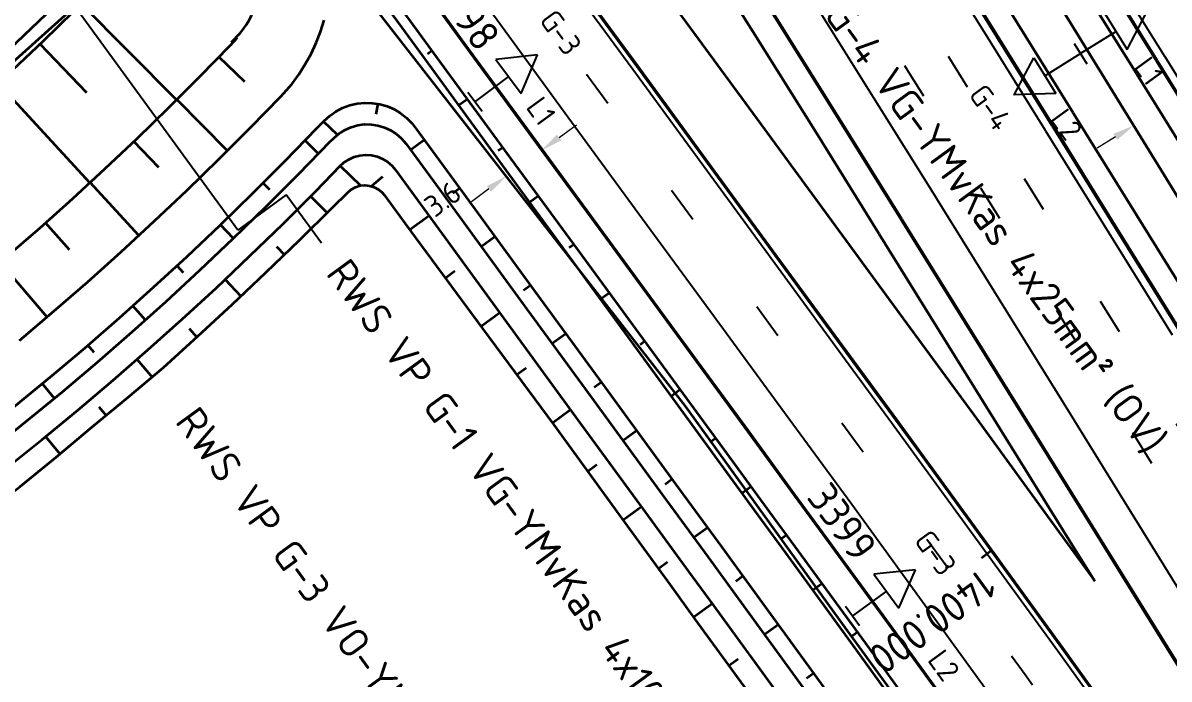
# Model space of a CAD drawing. Header units: metres. Extents: x 134219 to 139080, y 438661 to 444352.
# Drawn here: x 135590 to 135685.5, y 442730.4 to 442785 of the extents above; entities that cross this region are included whole.
import ezdxf
from ezdxf.enums import TextEntityAlignment as Align

# ---------------------------------------------------------------- set-up
doc = ezdxf.new("R2010")
doc.units = ezdxf.units.M
doc.linetypes.add('13strp', pattern=[4, 1, -3])
doc.linetypes.add('39strp', pattern=[12, 3, -9])
doc.layers.get('DEFPOINTS').update_dxf_attribs({"color": 193})
for name, color, linetype, lineweight in [('N-WE-KL-ET_LS_OV_ARMATUUR-S', 7, 'Continuous', 25), ('N-WE-KL-ET_LS_OV_ARMATUUR-T18', 1, 'Continuous', 25), ('N-WE-KL-ET_LS_OV_KABEL-G', 10, 'KL-LS-OV-N', 35), ('N-WE-KL-ET_LS_OV_KABEL-M', 7, 'Continuous', 18), ('N-WE-KL-ET_LS_OV_KABEL-T25', 7, 'Continuous', 25), ('Utd-geleiderail-nw', 8, 'glm a2ee v014$0$f2m40080', 35), ('Utd-ondergr-nw', 8, '13strp', 35)]:
    doc.layers.add(name, color=color, linetype=linetype, lineweight=lineweight)
doc.layers.add('N-WE-KL-ET_LS_OV_ARMATUUR-T25', color=2, linetype='Continuous')
doc.layers.add('Utd-weg-nw', color=8, linetype='Continuous')
doc.styles.add('alm a2ee v011$0$rtw_iso', font='NLCS-ISO.ttf')
doc.styles.add('ISO18', font='NLCS-ISO.ttf')
doc.styles.add('ISO25', font='NLCS-ISO.ttf')
doc.styles.add('NLCS-ISO', font='NLCS-ISO.ttf')
doc.styles.add('NLCS_18', font='NLCS-ISO.ttf', dxfattribs={"height": 1.8})
doc.styles.add('NLCS_25', font='NLCS-ISO.ttf', dxfattribs={"height": 2.5})
doc.linetypes.add('glm a2ee v014$0$f2m40080', pattern='A,2,-1,[160,RTW.shx,S=0.5,R=0,X=0,Y=0],-1', length=4)
doc.linetypes.add('KL-LS-OV-N', pattern='A,4,-1,[103,NLCS.SHX,S=0.75,R=0,X=0,Y=0],-1,4,-1.5,["0V",Standard,S=1,R=0,X=0,Y=-0.5],-3', length=14.5)
doc.dimstyles.new('NLCS_t18_pijl_Dimension_l3_h1', dxfattribs={"dimtxt": 1.8, "dimasz": 1.8, "dimexe": 2, "dimexo": 2, "dimgap": 0.7, "dimtad": 1, "dimdec": 1, "dimzin": 0, "dimdsep": 46, "dimtxsty": 'NLCS_18', "dimcen": 2.5, "dimdle": 2, "dimclrd": 256, "dimclre": 256, "dimclrt": 256, "dimadec": 1, "dimazin": 0, "dimtfac": 1, "dimtdec": 1, "dimtofl": 0, "dimtmove": 1, "dimatfit": 0, "dimfxl": 0, "dimtolj": 1, "dimtzin": 0, "dimlwd": 18, "dimlwe": 18, "dimarcsym": 0})

# ---------------------------------------------------------------- blocks, each defined once
blk = doc.blocks.new('SKL-ET_OV_ARMATUUR_HD_NATRIUM_1x250W-SO (3)')
for p, q in [((6.493, 0), (3.493, 1.757)), ((3.493, -1.757), (6.493, 0))]:
    blk.add_line(p, q)
for points in [[(0, 1), (0, -1)], [(3.493, 1.757), (3.493, -1.757)], [(3.493, 0), (0, 0)]]:
    blk.add_lwpolyline(points)
at = {"layer": 'N-WE-KL-ET_LS_OV_ARMATUUR-T18', "style": 'ISO18', "flags": 1}
for tag, p in [('TYPE_ARMATUUR', (3.075, -6.821)), ('VERMOGEN_LAMP', (3.075, -10.606)), ('SPIEGELSTAND', (3.075, -14.39)), ('HOOGTE_LICHTMAST', (3.075, -18.175)), ('UITLEGGERHOEK', (3.075, -21.959)), ('TYPE_LICHTMAST', (3.075, -25.744)), ('BOTSVRIENDELIJK', (3.075, -29.528)), ('POSITIE_LICHTMAST', (3.075, -33.313)), ('KABELAANSLUITNG', (3.075, -37.097)), ('VOEDINGSPUNT', (3.075, -44.666))]:
    blk.add_attdef(tag, p, '', height=1.8, dxfattribs=at)
at = {"layer": 'N-WE-KL-ET_LS_OV_ARMATUUR-T18', "style": 'ISO18'}
for tag, p in [('FASE-AANSLUITING_1', (3.075, -40.882)), ('GROEPSNUMMER', (3.075, -48.451))]:
    blk.add_attdef(tag, p, '', height=1.8, dxfattribs=at)
at = {"layer": 'N-WE-KL-ET_LS_OV_ARMATUUR-T25', "style": 'ISO25'}
for tag, p in [('MASTNUMMER', (3.075, 7.391)), ('TYPE_SYMBOOL', (3.075, 3.606))]:
    blk.add_attdef(tag, p, '', height=2.5, dxfattribs=at)
blk = doc.blocks.new('SKL-ET_OV_ARMATUUR_HD_NATRIUM_2x250W-SO (1)')
for points in [[(-3.493, -1.757), (-6.493, 0), (-3.493, 1.757)], [(-3.493, 1.757), (-3.493, -1.757)], [(0, 1), (0, -1)], [(3.493, -1.757), (6.493, 0), (3.493, 1.757)], [(3.493, 1.757), (3.493, -1.757)], [(-3.493, 0), (0, 0)], [(3.493, 0), (0, 0)]]:
    blk.add_lwpolyline(points)
at = {"layer": 'N-WE-KL-ET_LS_OV_ARMATUUR-T18', "style": 'NLCS-ISO', "flags": 1}
for tag, p in [('TYPE_ARMATUUR', (3.075, -6.821)), ('VERMOGEN_LAMP', (3.075, -10.606)), ('SPIEGELSTAND', (3.075, -14.39)), ('HOOGTE_LICHTMAST', (3.075, -18.175)), ('UITLEGGERHOEK', (3.075, -21.959)), ('TYPE_LICHTMAST', (3.075, -25.744)), ('BOTSVRIENDELIJK', (3.075, -29.528)), ('POSITIE_LICHTMAST', (3.075, -33.313)), ('KABELAANSLUITNG', (3.075, -37.097)), ('VOEDINGSPUNT', (3.075, -48.451))]:
    blk.add_attdef(tag, p, '', height=1.8, dxfattribs=at)
at = {"layer": 'N-WE-KL-ET_LS_OV_ARMATUUR-T18', "style": 'NLCS-ISO'}
for tag, p in [('FASE-AANSLUITING_1', (3.075, -40.882)), ('FASE-AANSLUITING_2', (3.075, -44.666)), ('GROEPSNUMMER', (3.075, -52.235))]:
    blk.add_attdef(tag, p, '', height=1.8, dxfattribs=at)
at = {"layer": 'N-WE-KL-ET_LS_OV_ARMATUUR-T25', "style": 'NLCS-ISO'}
for tag, p in [('MASTNUMMER', (3.075, 7.391)), ('TYPE_SYMBOOL', (3.075, 3.606))]:
    blk.add_attdef(tag, p, '', height=2.5, dxfattribs=at)
blk = doc.blocks.new('*D461')
at = {"layer": 'DEFPOINTS', "color": 0, "transparency": 16777216}
for p in [(135686.298, 442778.855), (135682.514, 442776.506), (135682.514, 442776.506)]:
    blk.add_point(p, dxfattribs=at)
at = {"layer": 'N-WE-KL-ET_LS_OV_KABEL-M', "lineweight": 18, "transparency": 16777216}
for p, q in [((135686.298, 442778.855), (135685.243, 442780.554)), ((135682.514, 442776.506), (135681.459, 442778.205))]:
    blk.add_line(p, q, dxfattribs=at)
at = {"layer": 'N-WE-KL-ET_LS_OV_KABEL-M', "linetype": 'Continuous', "lineweight": 18, "transparency": 16777216}
for p, q in [((135687.828, 442779.805), (135689.357, 442780.754)), ((135680.985, 442775.556), (135679.456, 442774.607))]:
    blk.add_line(p, q, dxfattribs=at)
at = {"layer": 'N-WE-KL-ET_LS_OV_KABEL-M', "transparency": 16777216}
for points in [[(135687.669, 442780.06), (135687.986, 442779.55), (135686.298, 442778.855)], [(135680.827, 442775.811), (135681.143, 442775.301), (135682.514, 442776.506)]]:
    blk.add_solid(points, dxfattribs=at)
at = {"layer": 'N-WE-KL-ET_LS_OV_KABEL-M', "transparency": 16777216, "insert": (135690.116, 442783.109), "char_height": 1.8, "attachment_point": 5, "rotation": 31.83626, "style": 'NLCS_18'}
blk.add_mtext('\\A1;4.5', dxfattribs=at)
blk = doc.blocks.new('*D492')
at = {"layer": 'DEFPOINTS', "color": 0, "transparency": 16777216}
for p in [(135633.176, 442774.438), (135630.241, 442772.287), (135630.241, 442772.287)]:
    blk.add_point(p, dxfattribs=at)
at = {"layer": 'N-WE-KL-ET_LS_OV_KABEL-M', "linetype": 'Continuous', "lineweight": 18, "transparency": 16777216}
for p, q in [((135634.628, 442775.502), (135636.08, 442776.566)), ((135628.789, 442771.223), (135627.337, 442770.159))]:
    blk.add_line(p, q, dxfattribs=at)
at = {"layer": 'N-WE-KL-ET_LS_OV_KABEL-M', "lineweight": 18, "transparency": 16777216}
for p, q in [((135633.176, 442774.438), (135634.359, 442772.825)), ((135630.241, 442772.287), (135631.423, 442770.674))]:
    blk.add_line(p, q, dxfattribs=at)
at = {"layer": 'N-WE-KL-ET_LS_OV_KABEL-M', "transparency": 16777216}
for points in [[(135634.451, 442775.744), (135634.806, 442775.26), (135633.176, 442774.438)], [(135628.612, 442771.465), (135628.966, 442770.981), (135630.241, 442772.287)]]:
    blk.add_solid(points, dxfattribs=at)
at = {"layer": 'N-WE-KL-ET_LS_OV_KABEL-M', "transparency": 16777216, "insert": (135624.936, 442770.383), "char_height": 1.8, "attachment_point": 5, "rotation": 36.23587, "style": 'NLCS_18'}
blk.add_mtext('\\A1;3.6', dxfattribs=at)

msp = doc.modelspace()

# ---------------------------------------------------------------- linework, layer by layer
at = {"layer": 'N-WE-KL-ET_LS_OV_KABEL-G', "elevation": 1.814, "flags": 128}
msp.add_lwpolyline([(135028.791, 443628.212), (135029.429, 443628.499), (135031.215, 443626.78), (135031.77, 443626.036), (135031.717, 443624.461), (135052.283, 443604.284), (135079.826, 443576.697), (135079.681, 443576.86), (135107.02, 443546.266), (135128.475, 443521.399), (135135.828, 443512.885), (135160.14, 443483.986), (135177.303, 443462.483), (135198.671, 443435.935), (135200.352, 443433.581), (135206.963, 443425.677), (135215.588, 443414.756), (135229.59, 443396.504), (135246.512, 443374.993), (135246.49, 443375.006), (135294.884, 443312.895), (135333.287, 443263.089), (135371.731, 443213.181), (135406.65, 443167.972), (135427.92, 443140.404), (135453.984, 443108.378), (135454.935, 443105.985), (135457.196, 443102.601), (135480.28, 443072.391), (135496.144, 443052.166), (135531.445, 443005.868), (135550.731, 442980.132), (135566.747, 442957.086), (135582.351, 442934.835), (135591.75, 442921.241), (135600.66, 442908.466), (135623.1, 442873.097), (135810.94, 442567.72), (135811.574, 442566.242), (135890.003, 442440.492), (135917.509, 442397.788), (135918.361, 442396.368), (135921.308, 442391.573), (135924.118, 442387.088), (135993.388, 442276.103), (135998.088, 442268.147), (136009.985, 442249.338), (136029.664, 442217.436), (136035.64, 442207.918), (136051.526, 442183.815), (136063.882, 442163.962), (136083.422, 442134.873), (136087.677, 442128.392), (136098.452, 442110.211), (136094.165, 442107.281)], dxfattribs=at)
at = {"layer": 'N-WE-KL-ET_LS_OV_KABEL-G', "flags": 128}
for points in [[(135920.157, 442341.164), (135919.194, 442340.329), (135890.909, 442385.27), (135864.109, 442426.729), (135835.316, 442471.352), (135806.934, 442516.016), (135778.886, 442560.215), (135749.465, 442604.311), (135688.973, 442692.846), (135658.234, 442735.004), (135645.163, 442753.132), (135616.198, 442790.312), (135569.704, 442852.51), (135568.725, 442853.962), (135568.716, 442853.961), (135556.529, 442870.335), (135541.937, 442887.769), (135535.962, 442894.272), (135510.855, 442922.282), (135499.678, 442932.516), (135460.259, 442969.032), (135441.803, 442984.21), (135434.997, 442989.225), (135424.998, 442995.685), (135418.788, 442999.033), (135417.786, 442999.509), (135418.176, 442999.508), (135411.424, 443000.81), (135410.522, 442999.013), (135409.699, 442997.386), (135406.459, 442999.389), (135411.355, 443008.29), (135374.572, 443035.916), (135373.932, 443035.524), (135373.15, 443035.541)], [(135634.52, 442843.398), (135635.531, 442841.845), (135626.051, 442825.404), (135618.228, 442814.383), (135600.055, 442793.253), (135600, 442792.832), (135599.983, 442792.822), (135598.819, 442790.489), (135577.46, 442771.35)]]:
    msp.add_lwpolyline(points, dxfattribs=at)
at = {"layer": 'N-WE-KL-ET_LS_OV_KABEL-T25'}
for p, q in [((135607.855, 442767.799), (135594.288, 442786.428)), ((135611.897, 442770.743), (135607.855, 442767.799)), ((135614.841, 442766.701), (135611.897, 442770.743))]:
    msp.add_line(p, q, dxfattribs=at)
at = {"layer": 'Utd-geleiderail-nw', "linetype": 'Continuous', "flags": 128}
for points in [[(135584.337, 442931.64), (135589.982, 442923.377), (135595.607, 442915.099), (135601.212, 442906.808), (135606.795, 442898.503), (135612.358, 442890.183), (135617.9, 442881.85), (135623.421, 442873.503), (135628.921, 442865.142), (135634.401, 442856.768), (135639.859, 442848.38), (135645.296, 442839.978), (135650.713, 442831.563), (135656.108, 442823.134), (135657.013, 442821.712), (135661.482, 442814.691), (135666.835, 442806.236), (135672.167, 442797.766), (135677.478, 442789.284), (135682.733, 442780.844), (135682.767, 442780.788), (135688.042, 442772.293)], [(135579.222, 442928.136), (135584.859, 442919.885), (135590.475, 442911.621), (135596.071, 442903.342), (135601.646, 442895.05), (135607.2, 442886.743), (135612.733, 442878.423), (135618.246, 442870.089), (135623.737, 442861.741), (135629.208, 442853.38), (135634.658, 442845.005), (135640.087, 442836.616), (135645.495, 442828.213), (135650.882, 442819.798), (135651.782, 442818.383), (135656.248, 442811.368), (135661.593, 442802.926), (135666.916, 442794.47), (135672.219, 442786.001), (135677.468, 442777.57), (135677.5, 442777.518), (135682.775, 442769.022), (135688.05, 442760.527)], [(135588.129, 442782.205), (135590.661, 442784.603), (135593.159, 442787.035)]]:
    msp.add_lwpolyline(points, dxfattribs=at)
at = {"layer": 'Utd-ondergr-nw', "color": 7, "linetype": 'Continuous'}
msp.add_line((135670.637, 442741.08), (135669.829, 442740.492), dxfattribs=at)
at = {"layer": 'Utd-ondergr-nw', "linetype": 'Continuous', "flags": 128}
for points in [[(135641.272, 442849.838), (135641.52, 442849.457), (135646.96, 442841.052), (135652.379, 442832.632), (135657.777, 442824.199), (135663.154, 442815.752), (135668.51, 442807.293), (135673.844, 442798.819), (135679.157, 442790.333), (135684.416, 442781.887), (135684.45, 442781.833), (135689.724, 442773.337)], [(135641.309, 442849.909), (135641.579, 442849.496), (135647.019, 442841.09), (135652.438, 442832.67), (135657.836, 442824.237), (135663.213, 442815.79), (135668.569, 442807.33), (135673.903, 442798.856), (135679.217, 442790.37), (135684.475, 442781.924), (135684.509, 442781.87), (135689.784, 442773.374)], [(135635.701, 442839.62), (135638.365, 442835.504), (135643.77, 442827.106), (135649.154, 442818.695), (135654.517, 442810.27), (135659.859, 442801.831), (135665.18, 442793.38), (135670.48, 442784.915), (135675.725, 442776.491), (135675.759, 442776.437), (135681.033, 442767.941), (135686.308, 442759.445)], [(135635.74, 442839.688), (135638.423, 442835.542), (135643.829, 442827.144), (135649.213, 442818.732), (135654.576, 442810.307), (135659.918, 442801.869), (135665.239, 442793.417), (135670.539, 442784.952), (135675.784, 442776.528), (135675.818, 442776.474), (135681.093, 442767.978), (135686.368, 442759.482)], [(135627.066, 442825.676), (135631.298, 442819.101), (135636.662, 442810.721), (135642.005, 442802.327), (135647.328, 442793.92), (135652.629, 442785.5), (135657.909, 442777.066), (135663.135, 442768.673), (135663.168, 442768.619), (135668.443, 442760.124), (135673.718, 442751.628), (135678.993, 442743.132), (135684.268, 442734.637), (135689.543, 442726.141)], [(135627.108, 442825.74), (135631.357, 442819.139), (135636.721, 442810.758), (135642.064, 442802.364), (135647.387, 442793.957), (135652.688, 442785.537), (135657.968, 442777.103), (135663.194, 442768.71), (135663.228, 442768.656), (135668.502, 442760.161), (135673.777, 442751.665), (135679.052, 442743.169), (135684.327, 442734.674), (135689.602, 442726.178)], [(135625.742, 442823.705), (135629.463, 442817.923), (135634.825, 442809.548), (135640.165, 442801.159), (135645.484, 442792.756), (135650.782, 442784.341), (135656.06, 442775.912), (135661.282, 442767.523), (135661.316, 442767.469), (135666.591, 442758.974), (135671.866, 442750.478), (135677.141, 442741.982), (135679.269, 442738.554)], [(135621.415, 442817.529), (135621.852, 442816.938), (135624.825, 442812.908), (135627.791, 442808.876), (135630.753, 442804.842), (135633.712, 442800.808), (135637.133, 442796.14), (135639.624, 442792.742), (135645.535, 442784.676), (135651.446, 442776.61), (135657.358, 442768.544), (135663.269, 442760.478), (135667.099, 442755.252), (135669.182, 442752.407), (135675.084, 442744.316), (135679.269, 442738.554)], [(135617.992, 442812.906), (135620.396, 442809.646), (135623.359, 442805.619), (135626.319, 442801.588), (135629.277, 442797.556), (135632.697, 442792.889), (135635.188, 442789.491), (135641.099, 442781.425), (135647.01, 442773.359), (135652.921, 442765.293), (135658.832, 442757.227), (135662.662, 442752.001), (135664.743, 442749.16), (135670.637, 442741.08), (135676.512, 442732.986), (135682.366, 442724.877), (135688.2, 442716.754)], [(135618.036, 442812.964), (135620.452, 442809.688), (135623.416, 442805.66), (135626.376, 442801.63), (135629.333, 442797.598), (135632.754, 442792.931), (135635.244, 442789.532), (135641.156, 442781.466), (135647.067, 442773.4), (135652.978, 442765.334), (135658.889, 442757.268), (135662.719, 442752.042), (135664.799, 442749.201), (135670.694, 442741.121), (135676.568, 442733.027), (135682.423, 442724.918), (135688.257, 442716.794)], [(135611.222, 442804.362), (135611.926, 442803.408), (135614.883, 442799.388), (135617.838, 442795.364), (135620.792, 442791.336), (135624.212, 442786.671), (135626.703, 442783.272), (135632.614, 442775.206), (135638.525, 442767.14), (135644.436, 442759.074), (135650.347, 442751.008), (135654.177, 442745.782), (135656.252, 442742.949), (135662.131, 442734.89), (135667.99, 442726.818), (135673.829, 442718.73), (135679.647, 442710.628), (135685.445, 442702.511), (135691.223, 442694.38)], [(135611.268, 442804.418), (135611.982, 442803.449), (135614.939, 442799.43), (135617.894, 442795.406), (135620.849, 442791.378), (135624.268, 442786.712), (135626.759, 442783.313), (135632.67, 442775.248), (135638.581, 442767.182), (135644.492, 442759.116), (135650.404, 442751.05), (135654.233, 442745.824), (135656.308, 442742.99), (135662.187, 442734.932), (135668.047, 442726.859), (135673.885, 442718.771), (135679.704, 442710.669), (135685.502, 442702.552)], [(135609.584, 442802.404), (135609.929, 442801.937), (135612.694, 442798.179), (135612.884, 442797.92), (135615.839, 442793.897), (135618.792, 442789.87), (135622.212, 442785.205), (135624.702, 442781.806), (135630.613, 442773.74), (135636.525, 442765.674), (135642.436, 442757.608), (135648.347, 442749.542), (135652.177, 442744.316), (135654.25, 442741.485), (135660.126, 442733.431), (135665.981, 442725.363), (135671.816, 442717.281), (135677.631, 442709.184), (135683.426, 442701.072), (135689.2, 442692.946)], [(135609.024, 442801.744), (135609.25, 442801.437), (135612.199, 442797.416), (135615.147, 442793.39), (135618.095, 442789.359), (135621.508, 442784.689), (135623.994, 442781.287), (135629.894, 442773.213), (135635.794, 442765.139), (135641.694, 442757.065), (135647.594, 442748.991), (135651.417, 442743.76), (135653.486, 442740.926), (135659.349, 442732.866), (135665.192, 442724.792), (135671.015, 442716.704), (135676.817, 442708.601), (135682.599, 442700.483), (135688.361, 442692.351)], [(135589.119, 442781.146), (135591.665, 442783.557), (135594.178, 442786.004), (135596.656, 442788.485), (135599.099, 442791), (135601.046, 442793.056)], [(135602.747, 442778.633), (135594.807, 442786.627)], [(135589.667, 442758.615), (135592.527, 442761.035), (135595.353, 442763.494), (135598.145, 442765.993), (135600.902, 442768.53), (135603.624, 442771.105), (135606.309, 442773.718), (135608.958, 442776.367), (135611.427, 442778.904), (135611.703, 442779.199), (135612.351, 442779.961), (135612.947, 442780.764), (135613.487, 442781.605), (135613.971, 442782.48), (135614.395, 442783.385), (135614.758, 442784.317), (135615.058, 442785.27)], [(135588.618, 442765.587), (135591.381, 442767.991), (135594.111, 442770.434), (135596.807, 442772.915), (135599.468, 442775.432), (135602.094, 442777.987), (135604.684, 442780.578), (135607.238, 442783.204), (135607.837, 442783.831)], [(135595.274, 442779.214), (135591.381, 442783.284)], [(135608.445, 442780.13), (135606.288, 442782.219)], [(135623.662, 442782.484), (135624.016, 442782.743)], [(135595.52, 442771.722), (135587.892, 442780.007)], [(135607.004, 442774.406), (135602.775, 442778.662)], [(135614.995, 442776.847), (135615.045, 442776.898), (135615.515, 442777.321), (135616.035, 442777.68), (135616.596, 442777.971), (135617.189, 442778.189), (135617.805, 442778.331), (135618.434, 442778.393), (135619.066, 442778.376), (135619.69, 442778.279), (135620.298, 442778.104), (135620.878, 442777.854), (135621.422, 442777.533), (135621.922, 442777.146), (135622.368, 442776.698), (135622.65, 442776.347), (135626.668, 442770.849), (135632.568, 442762.775), (135638.468, 442754.701), (135644.368, 442746.627), (135648.191, 442741.395), (135650.258, 442738.564), (135656.115, 442730.513), (135661.952, 442722.447)], [(135619.394, 442777.439), (135619.562, 442778.306)], [(135626.258, 442778.189), (135626.971, 442778.71)], [(135554.928, 442729.367), (135558.198, 442731.307), (135561.44, 442733.292), (135564.655, 442735.322), (135567.841, 442737.397), (135570.998, 442739.516), (135574.125, 442741.678), (135577.222, 442743.883), (135580.288, 442746.132), (135583.322, 442748.423), (135586.324, 442750.755), (135589.294, 442753.13), (135592.231, 442755.545), (135595.133, 442758.001), (135598.001, 442760.497), (135600.835, 442763.032), (135603.633, 442765.607), (135606.395, 442768.22), (135609.12, 442770.871), (135611.808, 442773.56), (135614.459, 442776.286), (135614.995, 442776.847)], [(135616.16, 442775.736), (135614.995, 442776.847)], [(135615.77, 442775.379), (135615.881, 442775.49), (135616.315, 442775.853), (135616.795, 442776.151), (135617.312, 442776.379), (135617.857, 442776.531), (135618.417, 442776.605), (135618.982, 442776.6), (135619.541, 442776.515), (135620.082, 442776.351), (135620.595, 442776.114), (135621.069, 442775.806), (135621.495, 442775.435), (135621.864, 442775.007), (135621.89, 442774.973), (135625.519, 442770.006), (135631.419, 442761.932), (135637.319, 442753.858), (135643.219, 442745.784), (135647.041, 442740.553), (135649.108, 442737.723), (135654.963, 442729.674)], [(135559.012, 442729.958), (135562.273, 442731.955), (135565.506, 442733.997), (135568.71, 442736.084), (135571.885, 442738.214), (135575.03, 442740.389), (135578.145, 442742.607), (135581.228, 442744.869), (135584.28, 442747.173), (135587.3, 442749.519), (135590.287, 442751.907), (135593.24, 442754.336), (135596.159, 442756.806), (135599.044, 442759.316), (135601.894, 442761.866), (135604.708, 442764.456), (135607.485, 442767.084), (135610.226, 442769.751), (135612.93, 442772.455), (135615.596, 442775.197), (135615.77, 442775.379)], [(135601.269, 442773.004), (135599.195, 442775.171)], [(135614.591, 442774.154), (135613.46, 442775.25)], [(135622.261, 442774.468), (135623.42, 442775.354)], [(135629.568, 442774.414), (135629.927, 442774.677)], [(135616.397, 442773.145), (135616.696, 442773.415), (135617.104, 442773.686), (135617.55, 442773.888), (135618.023, 442774.013), (135618.51, 442774.061), (135618.998, 442774.028), (135619.475, 442773.917), (135619.927, 442773.729), (135620.342, 442773.471), (135620.71, 442773.148), (135620.978, 442772.831), (135623.905, 442768.824), (135629.805, 442760.75), (135635.706, 442752.676), (135641.606, 442744.602), (135645.428, 442739.371), (135647.494, 442736.542), (135653.346, 442728.498)], [(135563.33, 442730.257), (135566.586, 442732.314), (135569.814, 442734.416), (135573.012, 442736.562), (135576.18, 442738.753), (135579.317, 442740.987), (135582.423, 442743.265), (135585.497, 442745.586), (135588.539, 442747.949), (135591.547, 442750.354), (135594.522, 442752.801), (135597.462, 442755.289), (135600.368, 442757.817), (135603.238, 442760.386), (135606.073, 442762.994), (135608.871, 442765.641), (135611.632, 442768.327), (135614.355, 442771.052), (135616.397, 442773.145)], [(135616.397, 442773.145), (135618.095, 442771.505)], [(135599.614, 442767.336), (135595.55, 442771.749)], [(135610.523, 442771.153), (135609.968, 442771.712)], [(135619.92, 442772.231), (135619.006, 442771.455)], [(135551.299, 442721.779), (135554.041, 442723.217), (135557.447, 442725.059), (135560.788, 442727.015), (135564.101, 442729.018), (135567.386, 442731.068), (135570.642, 442733.164), (135573.9, 442735.259), (135577.145, 442737.379), (135580.362, 442739.543), (135583.526, 442741.784), (135586.639, 442744.096), (135589.717, 442746.455), (135592.728, 442748.899), (135595.704, 442751.385), (135598.683, 442753.868), (135601.656, 442756.36), (135604.537, 442758.956), (135607.382, 442761.592), (135610.194, 442764.263), (135612.994, 442766.948), (135615.757, 442769.671), (135617.02, 442770.941)], [(135617.02, 442770.941), (135617.317, 442771.189), (135617.668, 442771.379), (135618.049, 442771.497), (135618.447, 442771.536), (135618.844, 442771.495), (135619.225, 442771.376), (135619.575, 442771.184), (135619.88, 442770.926), (135620.053, 442770.722), (135622.311, 442767.656), (135628.251, 442759.611), (135634.196, 442751.57), (135640.09, 442743.492), (135643.897, 442738.249), (135645.952, 442735.415), (135651.796, 442727.37), (135657.644, 442719.329), (135663.491, 442711.287), (135669.301, 442703.218), (135675.416, 442695.366), (135681.038, 442687.161), (135686.706, 442678.991)], [(135625.765, 442770.878), (135626.342, 442771.297)], [(135613.931, 442770.623), (135615.316, 442769.231)], [(135632.159, 442770.115), (135632.883, 442770.644)], [(135623.793, 442768.979), (135622.194, 442767.816)], [(135593.83, 442766.152), (135591.84, 442768.397)], [(135607.503, 442767.101), (135606.412, 442768.237)], [(135628.14, 442766.419), (135629.291, 442767.259)], [(135611.073, 442766.432), (135611.739, 442765.738)], [(135635.473, 442766.344), (135635.838, 442766.611)], [(135591.962, 442760.552), (135588.067, 442765.116)], [(135603.329, 442764.25), (135602.794, 442764.828)], [(135625.954, 442764.365), (135625.165, 442763.789)], [(135606.805, 442763.679), (135608.12, 442762.288)], [(135631.666, 442762.802), (135632.241, 442763.222)], [(135638.059, 442762.041), (135638.794, 442762.578)], [(135600.163, 442760.309), (135599.115, 442761.485)], [(135629.693, 442760.905), (135628.136, 442759.767)], [(135603.806, 442759.597), (135604.458, 442758.884)], [(135634.04, 442758.345), (135635.191, 442759.185)], [(135641.379, 442758.274), (135641.749, 442758.545)], [(135595.889, 442757.612), (135595.376, 442758.209)], [(135599.476, 442757.033), (135600.721, 442755.562)], [(135631.877, 442756.308), (135631.111, 442755.749)], [(135592.582, 442753.789), (135591.577, 442755.002)], [(135637.566, 442754.728), (135638.141, 442755.148)], [(135643.959, 442753.967), (135644.705, 442754.512)], [(135596.286, 442753.074), (135596.878, 442752.363)], [(135635.593, 442752.831), (135634.081, 442751.726)], [(135591.849, 442750.599), (135593.041, 442749.158)], [(135639.941, 442750.271), (135641.091, 442751.111)], [(135647.284, 442750.204), (135647.66, 442750.479)], [(135637.788, 442748.242), (135637.033, 442747.691)], [(135643.466, 442746.654), (135644.041, 442747.074)], [(135649.859, 442745.893), (135650.616, 442746.446)], [(135641.493, 442744.757), (135639.976, 442743.649)], [(135645.841, 442742.197), (135646.991, 442743.037)], [(135653.189, 442742.134), (135653.571, 442742.412)], [(135643.679, 442740.162), (135642.914, 442739.603)], [(135649.365, 442738.58), (135649.94, 442739)], [(135655.751, 442737.813), (135656.52, 442738.373)], [(135647.391, 442736.682), (135645.849, 442735.557)], [(135651.732, 442734.12), (135652.885, 442734.959)], [(135659.08, 442734.051), (135659.468, 442734.333)], [(135649.56, 442732.077), (135648.785, 442731.513)], [(135655.247, 442730.495), (135655.824, 442730.914)]]:
    msp.add_lwpolyline(points, dxfattribs=at)
at = {"layer": 'Utd-ondergr-nw', "linetype": 'Continuous'}
msp.add_lwpolyline([(135607.339, 442783.435), (135608.054, 442784.207, 0.360318), (135608.408, 442790.576), (135604.074, 442796.445)], format="xyb", dxfattribs=at)
at = {"layer": 'Utd-weg-nw', "linetype": '39strp', "flags": 128}
for points in [[(135448.377, 443097.743), (135451.098, 443094.197), (135457.15, 443086.266), (135463.183, 443078.32), (135469.196, 443070.359), (135475.188, 443062.383), (135481.161, 443054.393), (135487.114, 443046.387), (135493.047, 443038.366), (135498.96, 443030.331), (135504.853, 443022.281), (135510.725, 443014.216), (135516.577, 443006.137), (135518.913, 443002.901), (135519.496, 443002.091), (135522.41, 442998.043), (135528.222, 442989.934), (135534.013, 442981.811), (135539.784, 442973.673), (135545.535, 442965.521), (135551.266, 442957.355), (135556.976, 442949.174), (135562.666, 442940.979), (135568.335, 442932.77), (135573.983, 442924.547), (135579.611, 442916.31), (135585.219, 442908.058), (135590.805, 442899.793), (135596.371, 442891.514), (135601.917, 442883.22), (135607.441, 442874.913), (135612.945, 442866.593), (135618.428, 442858.258), (135623.89, 442849.91), (135629.331, 442841.548), (135634.752, 442833.172), (135640.151, 442824.783), (135645.529, 442816.381), (135650.887, 442807.965), (135656.223, 442799.536), (135661.538, 442791.093), (135666.832, 442782.638), (135672.072, 442774.222), (135672.105, 442774.168), (135677.38, 442765.673), (135682.655, 442757.177), (135687.93, 442748.682), (135693.205, 442740.186), (135698.48, 442731.69), (135703.755, 442723.195), (135709.03, 442714.699), (135714.305, 442706.204), (135719.58, 442697.708), (135724.855, 442689.213), (135730.13, 442680.717), (135735.405, 442672.221), (135740.68, 442663.726), (135745.955, 442655.23), (135751.229, 442646.735), (135756.504, 442638.239), (135761.779, 442629.743), (135767.054, 442621.248), (135772.329, 442612.752), (135777.604, 442604.257), (135782.879, 442595.761), (135788.154, 442587.265), (135793.429, 442578.77), (135798.704, 442570.274), (135803.979, 442561.779), (135809.254, 442553.283), (135814.529, 442544.787), (135819.804, 442536.292), (135825.079, 442527.796), (135830.353, 442519.301), (135835.628, 442510.805), (135840.903, 442502.31), (135846.178, 442493.814), (135851.453, 442485.318), (135855.13, 442479.397)], [(135631.237, 442832.161), (135631.811, 442831.274), (135637.206, 442822.893), (135642.579, 442814.498), (135647.932, 442806.089), (135653.264, 442797.667), (135658.574, 442789.232), (135663.864, 442780.784), (135669.098, 442772.376), (135669.132, 442772.322), (135674.407, 442763.827), (135679.682, 442755.331), (135684.957, 442746.835), (135690.232, 442738.34), (135695.507, 442729.844), (135700.782, 442721.349), (135706.057, 442712.853), (135711.331, 442704.357), (135716.606, 442695.862), (135721.881, 442687.366), (135727.156, 442678.871), (135732.431, 442670.375), (135737.706, 442661.88), (135742.981, 442653.384), (135748.256, 442644.888), (135753.531, 442636.393), (135758.806, 442627.897), (135764.081, 442619.402), (135769.356, 442610.906), (135774.631, 442602.41), (135779.906, 442593.915), (135785.181, 442585.419), (135790.455, 442576.924), (135795.73, 442568.428), (135801.005, 442559.932), (135806.28, 442551.437), (135811.555, 442542.941), (135816.83, 442534.446), (135822.105, 442525.95), (135827.38, 442517.454), (135832.655, 442508.959), (135837.93, 442500.463), (135843.205, 442491.968), (135848.48, 442483.472), (135852.156, 442477.551)], [(135615.612, 442809.815), (135617.377, 442807.423), (135620.338, 442803.398), (135623.296, 442799.37), (135626.252, 442795.339), (135629.673, 442790.673), (135632.163, 442787.274), (135638.074, 442779.208), (135643.985, 442771.142), (135649.897, 442763.076), (135655.808, 442755.01), (135659.638, 442749.784), (135661.716, 442746.946), (135667.605, 442738.874), (135673.474, 442730.787), (135679.323, 442722.686), (135685.151, 442714.57), (135690.959, 442706.44), (135696.747, 442698.295), (135702.514, 442690.135), (135708.261, 442681.962), (135713.988, 442673.774), (135719.694, 442665.571), (135725.379, 442657.355), (135731.044, 442649.124), (135736.689, 442640.879), (135742.312, 442632.62), (135747.915, 442624.347), (135753.498, 442616.06), (135759.059, 442607.759), (135764.6, 442599.444), (135770.12, 442591.115), (135775.619, 442582.773), (135781.098, 442574.417), (135786.555, 442566.047), (135791.992, 442557.664), (135796.111, 442551.245), (135797.388, 442549.252), (135802.781, 442540.831), (135808.174, 442532.41), (135813.568, 442523.989), (135818.961, 442515.568), (135824.354, 442507.147), (135829.748, 442498.726), (135835.141, 442490.305), (135840.534, 442481.884), (135845.858, 442473.572)]]:
    msp.add_lwpolyline(points, dxfattribs=at)
at = {"layer": 'Utd-weg-nw', "linetype": 'Continuous', "flags": 128}
for points in [[(135641.678, 442850.627), (135642.166, 442849.877), (135647.607, 442841.469), (135653.027, 442833.048), (135658.426, 442824.613), (135663.804, 442816.165), (135669.161, 442807.704), (135674.496, 442799.229), (135679.811, 442790.74), (135685.07, 442782.293), (135685.104, 442782.239), (135690.379, 442773.743)], [(135635.308, 442838.939), (135637.776, 442835.125), (135643.181, 442826.728), (135648.564, 442818.318), (135653.926, 442809.895), (135659.267, 442801.458), (135664.587, 442793.008), (135669.886, 442784.544), (135675.13, 442776.121), (135675.164, 442776.067), (135680.439, 442767.572), (135685.714, 442759.076)], [(135629.116, 442828.81), (135634.176, 442820.948), (135639.545, 442812.561), (135644.893, 442804.16), (135650.219, 442795.746), (135655.525, 442787.318), (135660.81, 442778.877), (135666.04, 442770.477), (135666.074, 442770.423), (135671.348, 442761.928), (135676.623, 442753.432), (135681.898, 442744.936), (135687.173, 442736.441)], [(135617.74, 442812.574), (135620.074, 442809.409), (135623.037, 442805.382), (135625.997, 442801.352), (135628.954, 442797.32), (135632.375, 442792.653), (135634.865, 442789.254), (135640.776, 442781.188), (135646.688, 442773.122), (135652.599, 442765.056), (135658.51, 442756.99), (135662.34, 442751.764), (135664.42, 442748.924), (135670.314, 442740.845), (135676.188, 442732.752), (135682.041, 442724.643), (135687.874, 442716.521)], [(135613.454, 442807.097), (135614.679, 442805.436), (135617.638, 442801.414), (135620.595, 442797.388), (135623.55, 442793.358), (135626.97, 442788.692), (135629.461, 442785.294), (135635.372, 442777.228), (135641.283, 442769.162), (135647.194, 442761.096), (135653.106, 442753.03), (135656.936, 442747.804), (135659.012, 442744.968), (135664.896, 442736.903), (135670.76, 442728.823), (135676.604, 442720.728), (135682.428, 442712.619), (135688.231, 442704.496)]]:
    msp.add_lwpolyline(points, dxfattribs=at)

# ---------------------------------------------------------------- block references
at = {"layer": 'N-WE-KL-ET_LS_OV_ARMATUUR-S'}
ref = msp.add_blockref('SKL-ET_OV_ARMATUUR_HD_NATRIUM_2x250W-SO (1)', (135678.076, 442782.494, 1.723), dxfattribs=dict(at, rotation=31.83625820136157))
ref.add_attrib('MASTNUMMER', '3219', (135674.695, 442791.904, 1.723), dxfattribs={"layer": 'N-WE-KL-ET_LS_OV_ARMATUUR-T25', "height": 2.5, "rotation": 306.066, "style": 'ISO25'})
ref.add_attrib('FASE-AANSLUITING_1', 'L1', (135682.437, 442781.365, 1.723), dxfattribs={"layer": 'N-WE-KL-ET_LS_OV_ARMATUUR-T18', "height": 1.8, "rotation": 306.066, "style": 'ISO18'})
ref.add_attrib('FASE-AANSLUITING_2', 'L2', (135675.466, 442777.037, 1.723), dxfattribs={"layer": 'N-WE-KL-ET_LS_OV_ARMATUUR-T18', "height": 1.8, "rotation": 306.066, "style": 'ISO18'})
ref.add_attrib('GROEPSNUMMER', 'G-4', (135668.689, 442779.064, 1.723), dxfattribs={"layer": 'N-WE-KL-ET_LS_OV_ARMATUUR-T18', "height": 1.8, "rotation": 306.066, "style": 'ISO18'})
ref = msp.add_blockref('SKL-ET_OV_ARMATUUR_HD_NATRIUM_1x250W-SO (3)', (135627.629, 442778.492, 1.253), dxfattribs=dict(at, rotation=36.83294512371104))
ref.add_attrib('MASTNUMMER', '3398', (135623.774, 442788.079, 1.253), dxfattribs={"layer": 'N-WE-KL-ET_LS_OV_ARMATUUR-T25', "height": 2.5, "rotation": 306.066, "style": 'ISO25'})
ref.add_attrib('FASE-AANSLUITING_1', 'L1', (135631.793, 442778.024, 1.253), dxfattribs={"layer": 'N-WE-KL-ET_LS_OV_ARMATUUR-T18', "height": 1.8, "rotation": 306.066, "style": 'ISO18'})
ref.add_attrib('GROEPSNUMMER', 'G-3', (135632.918, 442785.264, 1.253), dxfattribs={"layer": 'N-WE-KL-ET_LS_OV_ARMATUUR-T18', "height": 1.8, "rotation": 306.066, "style": 'ISO18'})
ref = msp.add_blockref('SKL-ET_OV_ARMATUUR_HD_NATRIUM_1x250W-SO (3)', (135659.085, 442735.677, 1.127), dxfattribs=dict(at, rotation=36.11381700220932))
ref.add_attrib('MASTNUMMER', '3399', (135655.192, 442745.532, 1.127), dxfattribs={"layer": 'N-WE-KL-ET_LS_OV_ARMATUUR-T25', "height": 2.5, "rotation": 306.066, "style": 'ISO25'})
ref.add_attrib('FASE-AANSLUITING_1', 'L2', (135665.254, 442731.997, 1.127), dxfattribs={"layer": 'N-WE-KL-ET_LS_OV_ARMATUUR-T18', "height": 1.8, "rotation": 306.066, "style": 'ISO18'})
ref.add_attrib('GROEPSNUMMER', 'G-3', (135664.144, 442741.943, 1.127), dxfattribs={"layer": 'N-WE-KL-ET_LS_OV_ARMATUUR-T18', "height": 1.8, "rotation": 306.066, "style": 'ISO18'})

# ---------------------------------------------------------------- texts
at = {"layer": 'N-WE-KL-ET_LS_OV_KABEL-T25', "style": 'NLCS_25'}
for s, p in [('RWS VP G-5 VG-YMvKas 4x25mm² (OV)', (135683.781, 442801.353)), ('RWS VP G-1 VG-YMvKas 4x10mm² (OV)', (135616.142, 442764.914))]:
    msp.add_text(s, height=2.5, rotation=306.066, dxfattribs=at).set_placement(p, align=Align.MIDDLE_LEFT)
for s, p in [('RWS VP G-4 VG-YMvKas 4x25mm² (OV)', (135684.436, 442749.66)), ('RWS VP G-3 VO-YMvKas 4x6mm² (OV)', (135637.402, 442706.136))]:
    msp.add_text(s, height=2.5, rotation=306.066, dxfattribs=at).set_placement(p, align=Align.MIDDLE_RIGHT)
at = {"layer": 'Utd-ondergr-nw', "color": 7, "style": 'alm a2ee v011$0$rtw_iso'}
msp.add_text('1400.000', height=2.5, rotation=216.04243, dxfattribs=at).set_placement((135669.792, 442739.692))

# ---------------------------------------------------------------- dimensions: what is measured, and where the dimension line sits
at = {"layer": 'N-WE-KL-ET_LS_OV_KABEL-M'}
for base, p1, p2, angle, picture, middle in [((135682.514, 442776.506), (135686.298, 442778.855), (135682.514, 442776.506), 211.83626, '*D461', (135690.96, 442781.75)), ((135630.241, 442772.287), (135633.176, 442774.438), (135630.241, 442772.287), 216.23587, '*D492', (135625.881, 442769.092))]:
    dim = msp.add_linear_dim(base=base, p1=p1, p2=p2, angle=angle, dimstyle='NLCS_t18_pijl_Dimension_l3_h1', dxfattribs=at)
    dim.commit()
    dim.dimension.update_dxf_attribs({"geometry": picture, "text_midpoint": middle, "dimtype": 161})

doc.saveas('drawing.dxf')
